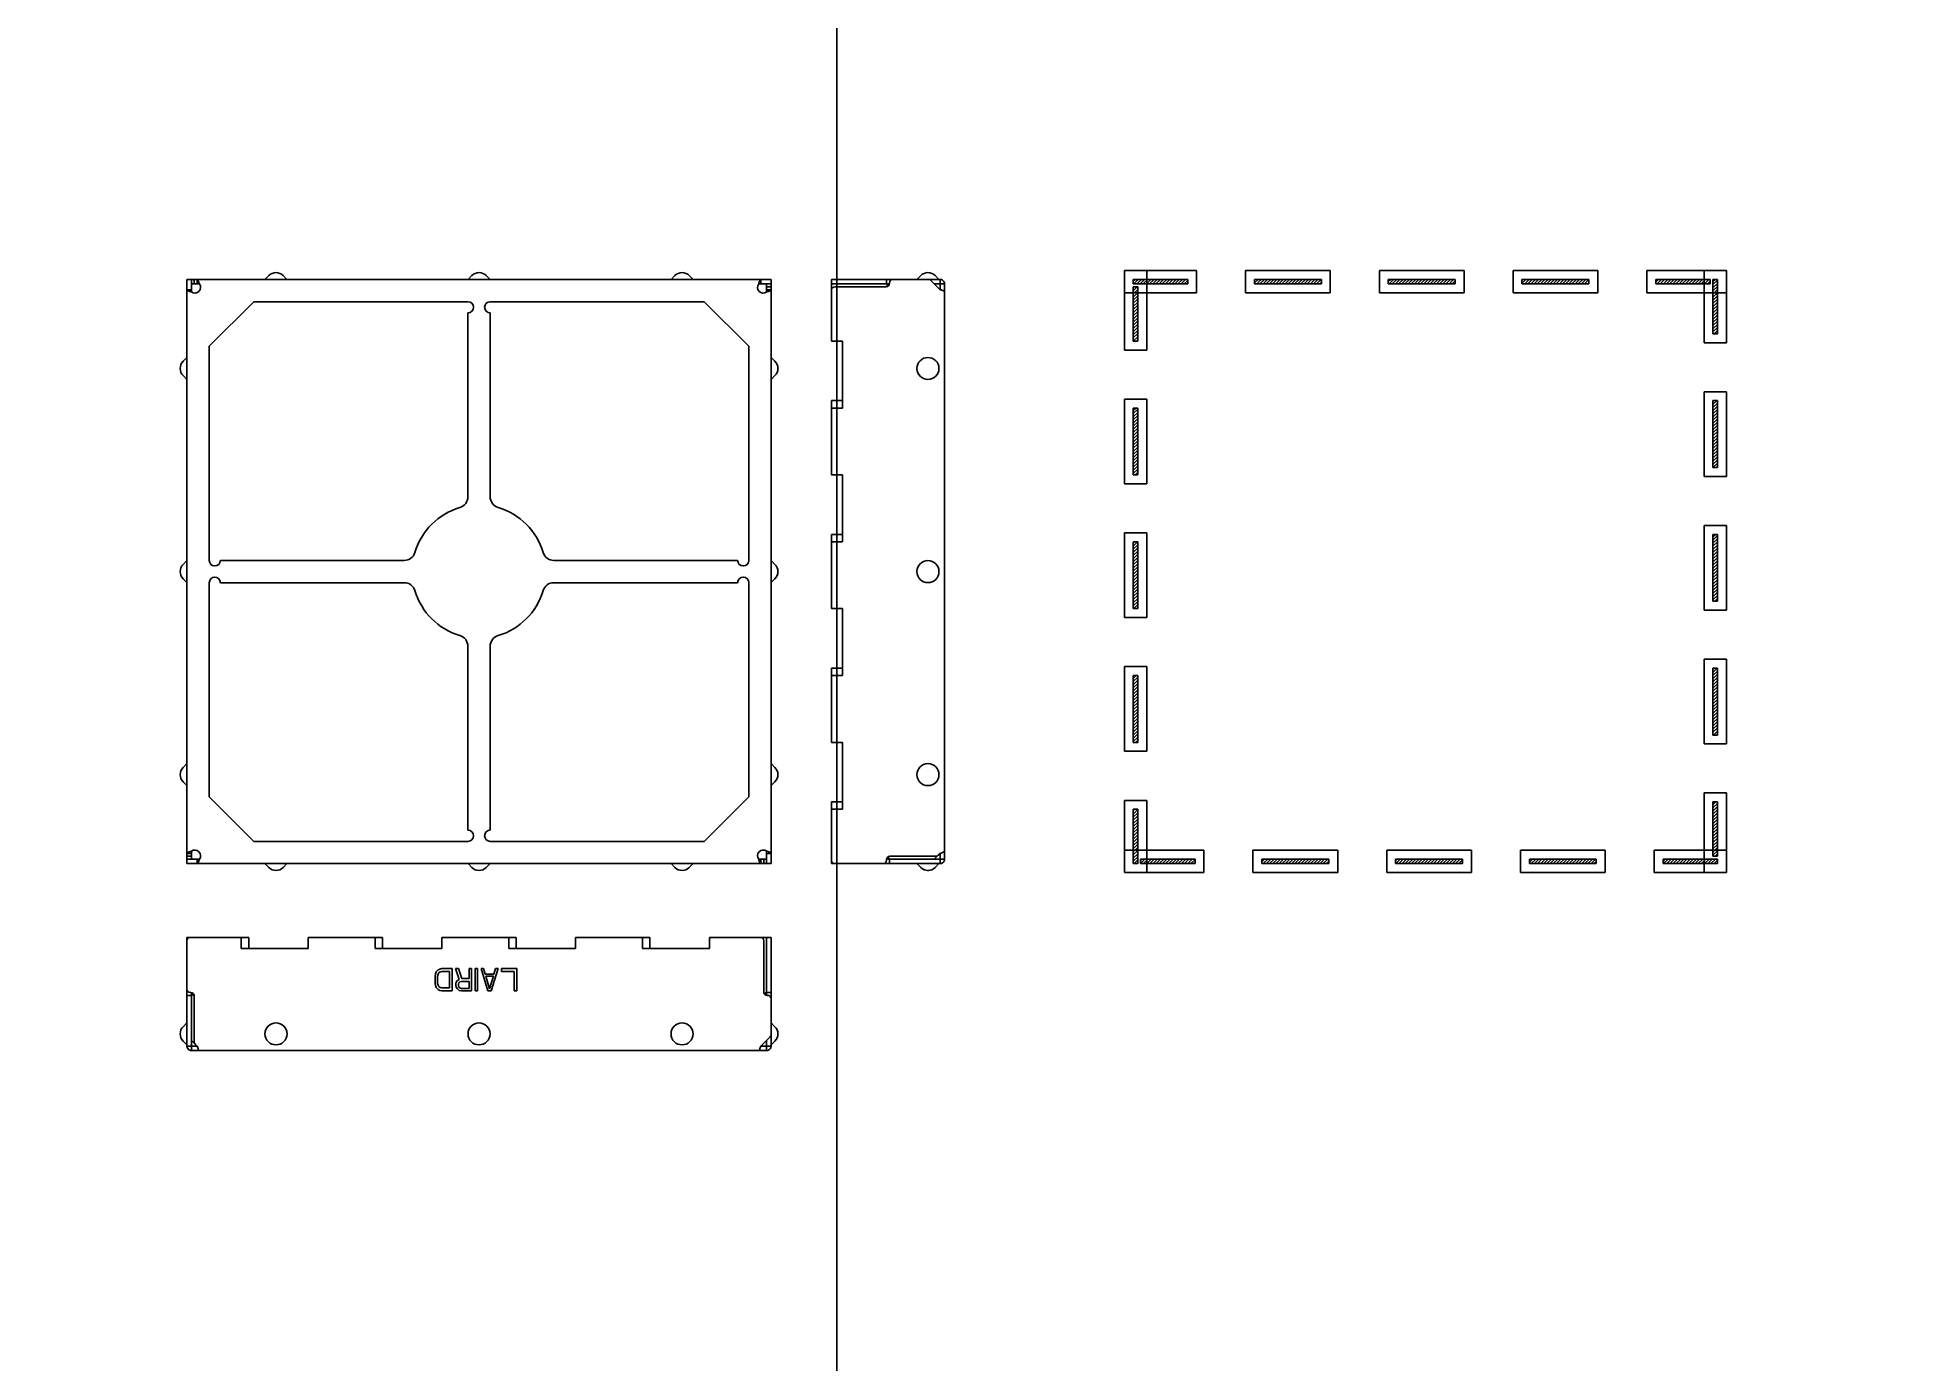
# Model space of a CAD drawing. Header units: millimetres. Extents: x 0 to 420, y 0 to 297.
import ezdxf

# ---------------------------------------------------------------- set-up
doc = ezdxf.new("R2010")
doc.units = ezdxf.units.MM
doc.linetypes.add('K5LT_BASIC', pattern=[0])
doc.layers.add('Pads', color=7, linetype='Continuous')
doc.layers.add('Системный слой (1)', color=7, linetype='Continuous', true_color=0x909090)

# ---------------------------------------------------------------- blocks, each defined once
blk = doc.blocks.new('U0')
at = {"layer": 'Системный слой (1)', "color": 5, "linetype": 'K5LT_BASIC', "true_color": 0x0000ff}
for p, q in [((164.59, 82.03), (164.59, 81.38)), ((164.59, 73.36), (164.59, 71.71))]:
    blk.add_line(p, q, dxfattribs=at)
blk = doc.blocks.new('U1')
at = {"layer": 'Системный слой (1)', "color": 5, "linetype": 'K5LT_BASIC', "true_color": 0x0000ff}
for p, q in [((191.24, 242.73), (191.89, 242.73)), ((199.9, 242.73), (201.55, 242.73))]:
    blk.add_line(p, q, dxfattribs=at)

msp = doc.modelspace()

# ---------------------------------------------------------------- hatches: boundary and pattern name
at = {"layer": 'Системный слой (1)'}
h = msp.add_hatch(dxfattribs=at)
h.set_pattern_fill('', angle=45, style=0, pattern_type=0)
h.set_pattern_definition([(45, (0, 0), (-0.3535534, 0.3535534), [])])
h.paths.add_polyline_path([(245.85, 241.08), (245.85, 228.88), (246.85, 228.88), (246.85, 241.08)])
h.paths.add_polyline_path([(245.85, 213.88), (245.85, 198.88), (246.85, 198.88), (246.85, 213.88)])
h.paths.add_polyline_path([(245.85, 183.88), (245.85, 168.88), (246.85, 168.88), (246.85, 183.88)])
h.paths.add_polyline_path([(245.85, 153.88), (245.85, 138.88), (246.85, 138.88), (246.85, 153.88)])
h.paths.add_polyline_path([(245.85, 123.88), (245.85, 111.68), (246.85, 111.68), (246.85, 123.88)])
h.paths.add_polyline_path([(247.5, 111.68), (259.7, 111.68), (259.7, 112.68), (247.5, 112.68)])
h.paths.add_polyline_path([(274.7, 111.68), (289.7, 111.68), (289.7, 112.68), (274.7, 112.68)])
h.paths.add_polyline_path([(304.7, 111.68), (319.7, 111.68), (319.7, 112.68), (304.7, 112.68)])
h.paths.add_polyline_path([(334.7, 111.68), (349.7, 111.68), (349.7, 112.68), (334.7, 112.68)])
h.paths.add_polyline_path([(364.7, 111.68), (376.9, 111.68), (376.9, 112.68), (364.7, 112.68)])
h.paths.add_polyline_path([(376.9, 113.33), (376.9, 125.53), (375.9, 125.53), (375.9, 113.33)])
h.paths.add_polyline_path([(376.9, 140.53), (376.9, 155.53), (375.9, 155.53), (375.9, 140.53)])
h.paths.add_polyline_path([(376.9, 170.53), (376.9, 185.53), (375.9, 185.53), (375.9, 170.53)])
h.paths.add_polyline_path([(376.9, 200.53), (376.9, 215.53), (375.9, 215.53), (375.9, 200.53)])
h.paths.add_polyline_path([(376.9, 230.53), (376.9, 242.73), (375.9, 242.73), (375.9, 230.53)])
h.paths.add_polyline_path([(375.25, 242.73), (363.05, 242.73), (363.05, 241.73), (375.25, 241.73)])
h.paths.add_polyline_path([(348.05, 242.73), (333.05, 242.73), (333.05, 241.73), (348.05, 241.73)])
h.paths.add_polyline_path([(318.05, 242.73), (303.05, 242.73), (303.05, 241.73), (318.05, 241.73)])
h.paths.add_polyline_path([(288.05, 242.73), (273.05, 242.73), (273.05, 241.73), (288.05, 241.73)])
h.paths.add_polyline_path([(258.05, 242.73), (245.85, 242.73), (245.85, 241.73), (258.05, 241.73)])

# ---------------------------------------------------------------- linework, layer by layer
at = {"layer": 'Pads', "color": 5, "linetype": 'K5LT_BASIC', "true_color": 0x0000ff}
for p, q in [((248.85, 244.73), (243.85, 244.73)), ((243.85, 244.73), (243.85, 226.88)), ((243.85, 239.73), (243.85, 244.73)), ((243.85, 244.73), (260.05, 244.73)), ((248.85, 226.88), (248.85, 244.73)), ((260.05, 244.73), (260.05, 239.73)), ((290.05, 244.73), (271.05, 244.73)), ((271.05, 244.73), (271.05, 239.73)), ((290.05, 239.73), (290.05, 244.73)), ((320.05, 244.73), (301.05, 244.73)), ((301.05, 244.73), (301.05, 239.73)), ((320.05, 239.73), (320.05, 244.73)), ((350.05, 244.73), (331.05, 244.73)), ((331.05, 244.73), (331.05, 239.73)), ((350.05, 239.73), (350.05, 244.73)), ((378.9, 244.73), (361.05, 244.73)), ((361.05, 244.73), (361.05, 239.73)), ((378.9, 244.73), (373.9, 244.73)), ((373.9, 244.73), (373.9, 228.53)), ((378.9, 228.53), (378.9, 244.73)), ((378.9, 239.73), (378.9, 244.73)), ((260.05, 239.73), (243.85, 239.73)), ((271.05, 239.73), (290.05, 239.73)), ((301.05, 239.73), (320.05, 239.73)), ((331.05, 239.73), (350.05, 239.73)), ((361.05, 239.73), (378.9, 239.73)), ((243.85, 226.88), (248.85, 226.88)), ((373.9, 228.53), (378.9, 228.53)), ((248.85, 215.88), (243.85, 215.88)), ((243.85, 215.88), (243.85, 196.88)), ((248.85, 196.88), (248.85, 215.88)), ((378.9, 217.53), (373.9, 217.53)), ((373.9, 217.53), (373.9, 198.53)), ((378.9, 198.53), (378.9, 217.53)), ((373.9, 198.53), (378.9, 198.53)), ((243.85, 196.88), (248.85, 196.88)), ((248.85, 185.88), (243.85, 185.88)), ((243.85, 185.88), (243.85, 166.88)), ((248.85, 166.88), (248.85, 185.88)), ((378.9, 187.53), (373.9, 187.53)), ((373.9, 187.53), (373.9, 168.53)), ((378.9, 168.53), (378.9, 187.53)), ((373.9, 168.53), (378.9, 168.53)), ((243.85, 166.88), (248.85, 166.88)), ((248.85, 155.88), (243.85, 155.88)), ((243.85, 155.88), (243.85, 136.88)), ((248.85, 136.88), (248.85, 155.88)), ((378.9, 157.53), (373.9, 157.53)), ((373.9, 157.53), (373.9, 138.53)), ((378.9, 138.53), (378.9, 157.53)), ((243.85, 136.88), (248.85, 136.88)), ((373.9, 138.53), (378.9, 138.53)), ((373.9, 127.53), (373.9, 109.68)), ((378.9, 127.53), (373.9, 127.53)), ((378.9, 109.68), (378.9, 127.53)), ((248.85, 125.88), (243.85, 125.88)), ((243.85, 125.88), (243.85, 109.68)), ((248.85, 109.68), (248.85, 125.88)), ((261.7, 114.68), (243.85, 114.68)), ((243.85, 114.68), (243.85, 109.68)), ((261.7, 109.68), (261.7, 114.68)), ((291.7, 114.68), (272.7, 114.68)), ((272.7, 114.68), (272.7, 109.68)), ((291.7, 109.68), (291.7, 114.68)), ((321.7, 114.68), (302.7, 114.68)), ((302.7, 114.68), (302.7, 109.68)), ((321.7, 109.68), (321.7, 114.68)), ((351.7, 114.68), (332.7, 114.68)), ((332.7, 114.68), (332.7, 109.68)), ((351.7, 109.68), (351.7, 114.68)), ((378.9, 114.68), (362.7, 114.68)), ((362.7, 114.68), (362.7, 109.68)), ((378.9, 109.68), (378.9, 114.68)), ((243.85, 109.68), (248.85, 109.68)), ((243.85, 109.68), (261.7, 109.68)), ((272.7, 109.68), (291.7, 109.68)), ((302.7, 109.68), (321.7, 109.68)), ((332.7, 109.68), (351.7, 109.68)), ((362.7, 109.68), (378.9, 109.68)), ((373.9, 109.68), (378.9, 109.68))]:
    msp.add_line(p, q, dxfattribs=at)
at = {"layer": 'Системный слой (1)', "color": 5, "linetype": 'K5LT_BASIC', "true_color": 0x0000ff}
for p, q in [((33.54, 242.73), (33.54, 242.51)), ((33.54, 242.73), (34.54, 242.73)), ((33.54, 242.51), (33.54, 240.42)), ((33.54, 240.42), (34.54, 240.42)), ((33.54, 240.42), (33.54, 113.98)), ((34.54, 242.73), (35.19, 242.73)), ((34.54, 242.51), (34.54, 242.73)), ((34.54, 240.42), (34.54, 242.51)), ((34.54, 241.73), (35.19, 241.73)), ((34.54, 240.05), (34.54, 240.42)), ((34.54, 239.94), (34.54, 240.05)), ((35.41, 242.73), (35.19, 242.73)), ((35.19, 242.73), (35.19, 241.73)), ((35.19, 241.73), (35.41, 241.73)), ((35.84, 242.73), (35.41, 242.73)), ((35.41, 241.73), (35.84, 241.73)), ((35.84, 242.73), (35.84, 241.73)), ((162.29, 242.73), (35.84, 242.73)), ((35.84, 241.73), (36.22, 241.73)), ((36.22, 241.73), (36.33, 241.73)), ((51.91, 243.59), (51.05, 242.73)), ((55.12, 243.59), (55.98, 242.73)), ((97.46, 243.59), (96.6, 242.73)), ((100.67, 243.59), (101.53, 242.73)), ((143.01, 243.59), (142.15, 242.73)), ((146.22, 243.59), (147.08, 242.73)), ((161.8, 241.73), (161.91, 241.73)), ((161.91, 241.73), (162.29, 241.73)), ((162.29, 242.73), (162.29, 241.73)), ((164.37, 242.73), (162.29, 242.73)), ((162.29, 241.73), (164.37, 241.73)), ((163.59, 241.73), (163.59, 241.08)), ((164.59, 241.08), (163.59, 241.08)), ((163.59, 241.08), (163.59, 240.86)), ((163.59, 240.86), (163.59, 240.42)), ((164.59, 240.42), (163.59, 240.42)), ((163.59, 240.42), (163.59, 240.05)), ((163.59, 240.05), (163.59, 239.94)), ((164.59, 242.73), (164.37, 242.73)), ((164.37, 241.73), (164.59, 241.73)), ((164.59, 242.73), (164.59, 241.73)), ((164.59, 241.73), (164.59, 241.08)), ((164.59, 240.86), (164.59, 241.08)), ((164.59, 240.42), (164.59, 240.86)), ((164.59, 113.98), (164.59, 240.42)), ((178.87, 242.73), (178.12, 242.73)), ((178.12, 242.73), (178.12, 241.73)), ((178.12, 241.73), (178.87, 241.73)), ((178.12, 240.33), (178.12, 241.73)), ((178.12, 240.33), (178.12, 228.88)), ((189.74, 242.73), (178.87, 242.73)), ((178.87, 241.73), (189.74, 241.73)), ((190.39, 241.08), (178.87, 241.08)), ((190.49, 242.73), (189.74, 242.73)), ((189.74, 241.73), (190.49, 241.73)), ((190.49, 242.73), (190.49, 241.73)), ((190.49, 242.73), (191.24, 242.73)), ((190.49, 241.73), (191.13, 241.73)), ((191.14, 241.83), (191.14, 241.98)), ((191.89, 242.73), (199.9, 242.73)), ((198.16, 243.59), (197.3, 242.73)), ((200.43, 242.51), (202.52, 240.42)), ((201.21, 241.73), (201.55, 241.73)), ((201.37, 243.59), (202.23, 242.73)), ((202.08, 242.73), (201.55, 242.73)), ((201.55, 241.73), (202.08, 241.73)), ((202.52, 242.73), (202.08, 242.73)), ((202.08, 241.73), (202.52, 241.73)), ((202.52, 242.73), (202.52, 241.73)), ((202.52, 241.73), (203.52, 241.73)), ((202.52, 241.73), (202.52, 240.42)), ((203.52, 241.73), (203.52, 239.68)), ((203.52, 239.94), (203.52, 114.46)), ((245.85, 242.73), (245.85, 241.73)), ((258.05, 242.73), (245.85, 242.73)), ((258.05, 241.73), (245.85, 241.73)), ((245.85, 241.08), (246.85, 241.08)), ((245.85, 241.08), (245.85, 228.88)), ((246.85, 241.08), (246.85, 228.88)), ((258.05, 242.73), (258.05, 241.73)), ((288.05, 242.73), (273.05, 242.73)), ((273.05, 242.73), (273.05, 241.73)), ((288.05, 241.73), (273.05, 241.73)), ((288.05, 242.73), (288.05, 241.73)), ((303.05, 242.73), (303.05, 241.73)), ((318.05, 242.73), (303.05, 242.73)), ((318.05, 241.73), (303.05, 241.73)), ((318.05, 242.73), (318.05, 241.73)), ((348.05, 242.73), (333.05, 242.73)), ((333.05, 242.73), (333.05, 241.73)), ((348.05, 241.73), (333.05, 241.73)), ((348.05, 242.73), (348.05, 241.73)), ((375.25, 242.73), (363.05, 242.73)), ((363.05, 242.73), (363.05, 241.73)), ((375.25, 241.73), (363.05, 241.73)), ((375.25, 242.73), (375.25, 241.73)), ((375.9, 230.53), (375.9, 242.73)), ((376.9, 242.73), (375.9, 242.73)), ((376.9, 230.53), (376.9, 242.73)), ((38.54, 227.73), (48.54, 237.73)), ((48.54, 237.73), (96.57, 237.73)), ((96.57, 235.23), (96.57, 193.97)), ((149.59, 237.73), (101.57, 237.73)), ((101.57, 235.23), (101.57, 193.97)), ((159.59, 227.73), (149.59, 237.73)), ((38.54, 179.7), (38.54, 227.73)), ((159.59, 179.7), (159.59, 227.73)), ((180.62, 228.88), (178.12, 228.88)), ((180.62, 213.88), (180.62, 228.88)), ((245.85, 228.88), (246.85, 228.88)), ((376.9, 230.53), (375.9, 230.53)), ((32.68, 224.36), (33.54, 225.22)), ((165.45, 224.36), (164.59, 225.22)), ((32.68, 221.15), (33.54, 220.29)), ((165.45, 221.15), (164.59, 220.29)), ((178.12, 215.53), (180.62, 215.53)), ((178.12, 213.88), (178.12, 215.53)), ((375.9, 200.53), (375.9, 215.53)), ((376.9, 215.53), (375.9, 215.53)), ((376.9, 200.53), (376.9, 215.53)), ((178.12, 213.88), (178.12, 198.88)), ((180.62, 213.88), (178.12, 213.88)), ((245.85, 213.88), (245.85, 198.88)), ((245.85, 213.88), (246.85, 213.88)), ((246.85, 213.88), (246.85, 198.88)), ((180.62, 198.88), (178.12, 198.88)), ((180.62, 183.88), (180.62, 198.88)), ((245.85, 198.88), (246.85, 198.88)), ((376.9, 200.53), (375.9, 200.53)), ((178.12, 185.53), (180.62, 185.53)), ((178.12, 183.88), (178.12, 185.53)), ((375.9, 170.53), (375.9, 185.53)), ((376.9, 185.53), (375.9, 185.53)), ((376.9, 170.53), (376.9, 185.53)), ((178.12, 183.88), (178.12, 168.88)), ((180.62, 183.88), (178.12, 183.88)), ((245.85, 183.88), (246.85, 183.88)), ((245.85, 183.88), (245.85, 168.88)), ((246.85, 183.88), (246.85, 168.88)), ((32.68, 178.81), (33.54, 179.67)), ((82.3, 179.7), (41.04, 179.7)), ((115.84, 179.7), (157.09, 179.7)), ((165.45, 178.81), (164.59, 179.67)), ((32.68, 175.6), (33.54, 174.74)), ((38.54, 174.7), (38.54, 126.68)), ((82.3, 174.7), (41.04, 174.7)), ((115.84, 174.7), (157.09, 174.7)), ((159.59, 174.7), (159.59, 126.68)), ((165.45, 175.6), (164.59, 174.74)), ((180.62, 168.88), (178.12, 168.88)), ((180.62, 153.88), (180.62, 168.88)), ((245.85, 168.88), (246.85, 168.88)), ((376.9, 170.53), (375.9, 170.53)), ((96.57, 119.18), (96.57, 160.43)), ((101.57, 119.18), (101.57, 160.43)), ((178.12, 153.88), (178.12, 155.53)), ((178.12, 155.53), (180.62, 155.53)), ((375.9, 140.53), (375.9, 155.53)), ((376.9, 155.53), (375.9, 155.53)), ((376.9, 140.53), (376.9, 155.53)), ((178.12, 153.88), (178.12, 138.88)), ((180.62, 153.88), (178.12, 153.88)), ((245.85, 153.88), (246.85, 153.88)), ((245.85, 153.88), (245.85, 138.88)), ((246.85, 153.88), (246.85, 138.88)), ((180.62, 138.88), (178.12, 138.88)), ((180.62, 123.88), (180.62, 138.88)), ((245.85, 138.88), (246.85, 138.88)), ((376.9, 140.53), (375.9, 140.53)), ((32.68, 133.26), (33.54, 134.12)), ((165.45, 133.26), (164.59, 134.12)), ((32.68, 130.05), (33.54, 129.19)), ((38.54, 126.68), (48.54, 116.68)), ((159.59, 126.68), (149.59, 116.68)), ((165.45, 130.05), (164.59, 129.19)), ((178.12, 123.88), (178.12, 125.53)), ((178.12, 125.53), (180.62, 125.53)), ((180.62, 123.88), (178.12, 123.88)), ((178.12, 123.88), (178.12, 112.43)), ((245.85, 123.88), (245.85, 111.68)), ((245.85, 123.88), (246.85, 123.88)), ((246.85, 123.88), (246.85, 111.68)), ((375.9, 113.33), (375.9, 125.53)), ((376.9, 125.53), (375.9, 125.53)), ((376.9, 113.33), (376.9, 125.53)), ((33.54, 113.98), (33.54, 113.55)), ((33.54, 113.98), (34.54, 113.98)), ((33.54, 113.55), (33.54, 113.33)), ((34.54, 114.35), (34.54, 114.46)), ((34.54, 113.98), (34.54, 114.35)), ((34.54, 113.55), (34.54, 113.98)), ((34.54, 113.33), (34.54, 113.55)), ((48.54, 116.68), (96.57, 116.68)), ((149.59, 116.68), (101.57, 116.68)), ((163.59, 114.46), (163.59, 114.35)), ((163.59, 114.35), (163.59, 113.98)), ((164.59, 113.98), (163.59, 113.98)), ((163.59, 113.98), (163.59, 111.9)), ((164.59, 111.9), (164.59, 113.98)), ((202.08, 113.55), (201.21, 112.68)), ((202.52, 113.98), (202.08, 113.55)), ((202.52, 113.98), (202.52, 112.68)), ((203.52, 114.73), (203.52, 112.68)), ((33.54, 112.68), (33.54, 113.33)), ((33.54, 113.33), (34.54, 113.33)), ((33.54, 111.68), (33.54, 112.68)), ((33.76, 112.68), (33.54, 112.68)), ((33.54, 111.68), (33.76, 111.68)), ((35.84, 112.68), (33.76, 112.68)), ((33.76, 111.68), (35.84, 111.68)), ((34.54, 112.68), (34.54, 113.33)), ((36.22, 112.68), (35.84, 112.68)), ((35.84, 111.68), (35.84, 112.68)), ((35.84, 111.68), (162.29, 111.68)), ((36.33, 112.68), (36.22, 112.68)), ((51.91, 110.82), (51.05, 111.68)), ((55.12, 110.82), (55.98, 111.68)), ((97.46, 110.82), (96.6, 111.68)), ((100.67, 110.82), (101.53, 111.68)), ((143.01, 110.82), (142.15, 111.68)), ((146.22, 110.82), (147.08, 111.68)), ((161.91, 112.68), (161.8, 112.68)), ((162.29, 112.68), (161.91, 112.68)), ((162.72, 112.68), (162.29, 112.68)), ((162.29, 111.68), (162.29, 112.68)), ((162.29, 111.68), (162.72, 111.68)), ((162.94, 112.68), (162.72, 112.68)), ((162.72, 111.68), (162.94, 111.68)), ((163.59, 112.68), (162.94, 112.68)), ((162.94, 111.68), (162.94, 112.68)), ((163.59, 111.68), (162.94, 111.68)), ((163.59, 111.9), (163.59, 111.68)), ((164.59, 111.68), (163.59, 111.68)), ((164.59, 111.68), (164.59, 111.9)), ((178.12, 112.43), (178.12, 111.68)), ((178.12, 111.68), (178.87, 111.68)), ((189.74, 111.68), (178.87, 111.68)), ((190.39, 111.68), (189.74, 111.68)), ((191.14, 111.68), (190.39, 111.68)), ((190.49, 112.58), (190.49, 112.43)), ((191.14, 112.68), (190.5, 112.68)), ((191.89, 112.68), (191.14, 112.68)), ((191.14, 111.68), (191.14, 112.68)), ((191.14, 111.68), (191.89, 111.68)), ((191.24, 113.33), (201.55, 113.33)), ((199.9, 112.68), (191.89, 112.68)), ((191.89, 111.68), (199.9, 111.68)), ((198.16, 110.82), (197.3, 111.68)), ((200.43, 112.68), (199.9, 112.68)), ((199.9, 111.68), (200.43, 111.68)), ((202.52, 112.68), (200.43, 112.68)), ((200.43, 111.68), (202.52, 111.68)), ((201.37, 110.82), (202.23, 111.68)), ((203.52, 112.68), (202.52, 112.68)), ((202.52, 111.68), (202.52, 112.68)), ((245.85, 111.68), (246.85, 111.68)), ((247.5, 112.68), (259.7, 112.68)), ((247.5, 111.68), (247.5, 112.68)), ((247.5, 111.68), (259.7, 111.68)), ((259.7, 111.68), (259.7, 112.68)), ((274.7, 111.68), (274.7, 112.68)), ((274.7, 112.68), (289.7, 112.68)), ((274.7, 111.68), (289.7, 111.68)), ((289.7, 111.68), (289.7, 112.68)), ((304.7, 111.68), (304.7, 112.68)), ((304.7, 112.68), (319.7, 112.68)), ((304.7, 111.68), (319.7, 111.68)), ((319.7, 111.68), (319.7, 112.68)), ((334.7, 112.68), (349.7, 112.68)), ((334.7, 111.68), (334.7, 112.68)), ((334.7, 111.68), (349.7, 111.68)), ((349.7, 111.68), (349.7, 112.68)), ((364.7, 111.68), (364.7, 112.68)), ((364.7, 112.68), (376.9, 112.68)), ((364.7, 111.68), (376.9, 111.68)), ((376.9, 113.33), (375.9, 113.33)), ((376.9, 111.68), (376.9, 112.68)), ((34.29, 95.15), (33.54, 95.15)), ((33.54, 95.15), (33.54, 94.4)), ((33.54, 83.53), (33.54, 94.4)), ((34.29, 95.15), (45.74, 95.15)), ((45.74, 92.65), (45.74, 95.15)), ((45.74, 95.15), (47.39, 95.15)), ((45.74, 92.65), (60.74, 92.65)), ((47.39, 95.15), (47.39, 92.65)), ((60.74, 92.65), (60.74, 95.15)), ((60.74, 95.15), (75.74, 95.15)), ((75.74, 95.15), (77.39, 95.15)), ((75.74, 92.65), (75.74, 95.15)), ((75.74, 92.65), (90.74, 92.65)), ((77.39, 95.15), (77.39, 92.65)), ((90.74, 95.15), (105.74, 95.15)), ((90.74, 92.65), (90.74, 95.15)), ((105.74, 92.65), (105.74, 95.15)), ((105.74, 95.15), (107.39, 95.15)), ((105.74, 92.65), (120.74, 92.65)), ((107.39, 95.15), (107.39, 92.65)), ((120.74, 92.65), (120.74, 95.15)), ((120.74, 95.15), (135.74, 95.15)), ((135.74, 92.65), (135.74, 95.15)), ((135.74, 95.15), (137.39, 95.15)), ((135.74, 92.65), (150.74, 92.65)), ((137.39, 95.15), (137.39, 92.65)), ((150.74, 92.65), (150.74, 95.15)), ((150.74, 95.15), (162.19, 95.15)), ((162.19, 95.15), (163.59, 95.15)), ((162.94, 82.88), (162.94, 94.4)), ((164.59, 95.15), (163.59, 95.15)), ((163.59, 95.15), (163.59, 94.4)), ((163.59, 94.4), (163.59, 83.53)), ((164.59, 94.4), (164.59, 95.15)), ((164.59, 83.53), (164.59, 94.4)), ((89.2, 86.45), (89.29, 86.98)), ((89.2, 84.85), (89.2, 86.45)), ((89.29, 84.32), (89.2, 84.85)), ((89.29, 86.98), (89.48, 87.41)), ((89.48, 83.9), (89.29, 84.32)), ((89.48, 87.41), (89.87, 87.83)), ((89.87, 86.87), (89.77, 86.45)), ((89.77, 86.45), (89.77, 84.85)), ((89.77, 84.85), (89.87, 84.43)), ((89.87, 87.83), (90.25, 88.04)), ((90.06, 87.19), (89.87, 86.87)), ((89.87, 84.43), (90.06, 84.11)), ((90.34, 87.41), (90.06, 87.19)), ((90.06, 84.11), (90.34, 83.9)), ((90.25, 88.04), (90.73, 88.15)), ((90.73, 87.51), (90.34, 87.41)), ((90.73, 88.15), (93.02, 88.15)), ((92.45, 87.51), (90.73, 87.51)), ((92.45, 83.79), (92.45, 87.51)), ((93.02, 88.15), (93.02, 83.15)), ((93.78, 88.15), (94.45, 88.15)), ((94.64, 85.7), (93.78, 88.15)), ((93.88, 84.75), (93.97, 85.07)), ((93.88, 84.32), (93.88, 84.75)), ((93.97, 84), (93.88, 84.32)), ((93.97, 85.07), (94.26, 85.49)), ((94.26, 83.58), (93.97, 84)), ((94.26, 85.49), (94.64, 85.7)), ((94.45, 88.15), (95.22, 85.92)), ((94.55, 84.96), (94.45, 84.64)), ((94.45, 84.64), (94.45, 84.32)), ((94.45, 84.32), (94.55, 84)), ((94.74, 85.17), (94.55, 84.96)), ((94.55, 84), (94.74, 83.79)), ((95.03, 85.28), (94.74, 85.17)), ((96.84, 85.28), (95.03, 85.28)), ((95.22, 85.92), (96.84, 85.92)), ((96.84, 85.92), (96.84, 88.15)), ((96.84, 88.15), (97.41, 88.15)), ((96.84, 83.68), (96.84, 85.28)), ((97.41, 88.15), (97.41, 83.15)), ((98.18, 83.15), (98.18, 88.15)), ((98.18, 88.15), (98.75, 88.15)), ((98.75, 88.15), (98.75, 83.15)), ((101.04, 83.15), (99.52, 88.15)), ((99.52, 88.15), (100.09, 88.15)), ((100.09, 88.15), (100.47, 86.87)), ((100.47, 86.87), (102.38, 86.87)), ((100.57, 86.45), (101.43, 83.58)), ((102.29, 86.45), (100.57, 86.45)), ((101.43, 83.58), (102.29, 86.45)), ((103.34, 88.15), (101.81, 83.15)), ((102.38, 86.87), (102.76, 88.15)), ((102.76, 88.15), (103.34, 88.15)), ((104.1, 88.15), (107.54, 88.15)), ((104.1, 87.51), (104.1, 88.15)), ((106.97, 87.51), (104.1, 87.51)), ((106.97, 83.15), (106.97, 87.51)), ((107.54, 88.15), (107.54, 83.15)), ((33.54, 82.88), (33.54, 83.53)), ((33.54, 82.13), (33.54, 82.88)), ((33.54, 82.13), (34.54, 82.13)), ((33.54, 82.13), (33.54, 81.38)), ((33.54, 81.38), (33.54, 73.36)), ((34.44, 82.78), (34.29, 82.78)), ((34.54, 82.13), (34.54, 82.77)), ((34.54, 81.38), (34.54, 82.13)), ((34.54, 73.36), (34.54, 81.38)), ((35.19, 82.03), (35.19, 71.71)), ((89.87, 83.47), (89.48, 83.9)), ((90.25, 83.26), (89.87, 83.47)), ((90.73, 83.15), (90.25, 83.26)), ((90.34, 83.9), (90.73, 83.79)), ((90.73, 83.79), (92.45, 83.79)), ((93.02, 83.15), (90.73, 83.15)), ((94.64, 83.26), (94.26, 83.58)), ((95.12, 83.15), (94.64, 83.26)), ((94.74, 83.79), (95.03, 83.68)), ((95.03, 83.68), (96.84, 83.68)), ((97.41, 83.15), (95.12, 83.15)), ((98.75, 83.15), (98.18, 83.15)), ((101.81, 83.15), (101.04, 83.15)), ((107.54, 83.15), (106.97, 83.15)), ((163.59, 83.53), (163.59, 82.78)), ((163.59, 82.78), (163.59, 82.13)), ((164.59, 82.78), (163.59, 82.78)), ((163.69, 82.13), (163.84, 82.13)), ((164.59, 82.78), (164.59, 83.53)), ((164.59, 82.78), (164.59, 82.03)), ((164.59, 81.38), (164.59, 73.36)), ((32.68, 75.11), (33.54, 75.97)), ((165.45, 75.11), (164.59, 75.97)), ((32.68, 71.9), (33.54, 71.04)), ((33.54, 73.36), (33.54, 72.83)), ((33.54, 72.83), (33.54, 70.75)), ((34.54, 72.83), (34.54, 73.36)), ((34.54, 70.75), (34.54, 72.83)), ((35.41, 71.18), (34.54, 72.05)), ((164.37, 72.83), (162.29, 70.75)), ((163.59, 72.05), (163.59, 71.71)), ((163.59, 71.71), (163.59, 71.18)), ((165.45, 71.9), (164.59, 71.04)), ((164.59, 71.18), (164.59, 71.71)), ((33.54, 70.75), (34.54, 70.75)), ((35.84, 70.75), (34.54, 70.75)), ((34.54, 69.75), (34.54, 70.75)), ((36.59, 69.75), (34.54, 69.75)), ((35.84, 70.75), (35.41, 71.18)), ((161.8, 69.75), (36.33, 69.75)), ((163.59, 69.75), (161.54, 69.75)), ((163.59, 70.75), (162.29, 70.75)), ((163.59, 71.18), (163.59, 70.75)), ((163.59, 70.75), (163.59, 69.75)), ((164.59, 70.75), (163.59, 70.75)), ((164.59, 70.75), (164.59, 71.18))]:
    msp.add_line(p, q, dxfattribs=at)
at = {"layer": 'Системный слой (1)', "color": 9, "true_color": 0xdca5c1}
msp.add_xline((179.37, 127.73), (0, 1), dxfattribs=at)
at = {"layer": 'Системный слой (1)', "color": 5, "linetype": 'K5LT_BASIC', "true_color": 0x0000ff}
for centre in [(199.77, 222.75), (199.77, 177.2), (199.77, 131.65), (53.52, 73.5), (99.07, 73.5), (144.62, 73.5)]:
    msp.add_circle(centre, 2.47, dxfattribs=at)
for centre, radius, start, end in [((53.52, 241.98), 2.27, 90, 135), ((53.52, 241.98), 2.27, 45, 90), ((99.07, 241.98), 2.27, 90, 135), ((99.07, 241.98), 2.27, 45, 90), ((144.62, 241.98), 2.27, 90, 135), ((144.62, 241.98), 2.27, 45, 90), ((199.77, 241.98), 2.27, 90, 135), ((199.77, 241.98), 2.27, 45, 90), ((35.32, 240.95), 1.28, 232.5663, 37.4337), ((162.82, 240.95), 1.28, 142.5663, 307.4337), ((178.87, 240.33), 0.75, 90, 180), ((190.39, 241.83), 0.75, 270, 0), ((191.24, 241.83), 0.75, 187.6623, 235.4819), ((191.89, 241.98), 0.75, 90, 180), ((199.9, 241.98), 0.75, 45, 90), ((202.52, 241.73), 1, 22.781, 90), ((202.52, 241.73), 1, 0, 22.781), ((96.57, 236.48), 1.25, 270, 90), ((101.57, 236.48), 1.25, 90, 270), ((34.29, 222.75), 2.27, 135, 180), ((34.29, 222.75), 2.27, 180, 225), ((163.85, 222.75), 2.27, 0, 45), ((163.85, 222.75), 2.27, 315, 0), ((94.07, 193.97), 2.5, 286.6015, 0), ((104.07, 193.97), 2.5, 180, 253.372), ((99.07, 177.2), 15, 106.6015, 163.4029), ((99.07, 177.2), 15, 16.5971, 73.4029), ((82.3, 182.2), 2.5, 270, 343.372), ((115.84, 182.2), 2.5, 196.628, 270), ((34.29, 177.2), 2.27, 135, 180), ((34.29, 177.2), 2.27, 180, 225), ((39.79, 179.7), 1.25, 180, 0), ((158.34, 179.7), 1.25, 180, 0), ((163.85, 177.2), 2.27, 0, 45), ((163.85, 177.2), 2.27, 315, 0), ((39.79, 174.7), 1.25, 0, 180), ((82.3, 172.2), 2.5, 16.628, 90), ((99.07, 177.2), 15, 196.5971, 253.4029), ((99.07, 177.2), 15, 286.6015, 343.4029), ((115.84, 172.2), 2.5, 90, 163.372), ((158.34, 174.7), 1.25, 0, 180), ((94.07, 160.43), 2.5, 0, 73.372), ((104.07, 160.43), 2.5, 106.6015, 180), ((34.29, 131.65), 2.27, 135, 180), ((34.29, 131.65), 2.27, 180, 225), ((163.85, 131.65), 2.27, 0, 45), ((163.85, 131.65), 2.27, 315, 0), ((96.57, 117.93), 1.25, 270, 90), ((101.57, 117.93), 1.25, 90, 270), ((35.32, 113.45), 1.28, 322.5663, 127.4337), ((162.82, 113.45), 1.28, 52.5663, 217.4337), ((201.55, 114.08), 0.75, 270, 315), ((53.52, 112.42), 2.27, 225, 315), ((99.07, 112.42), 2.27, 225, 315), ((144.62, 112.42), 2.27, 225, 315), ((178.87, 112.43), 0.75, 180, 270), ((189.74, 112.43), 0.75, 270, 0), ((191.24, 112.58), 0.75, 90, 180), ((190.39, 112.58), 0.75, 7.6623, 55.4819), ((199.77, 112.42), 2.27, 225.0322, 315), ((199.77, 112.42), 2.27, 225.0322, 292.5278), ((199.77, 112.42), 2.27, 225.0322, 314.9678), ((202.52, 112.68), 1, 270, 337.219), ((202.52, 112.68), 1, 337.219, 0), ((34.29, 94.4), 0.75, 90, 180), ((162.19, 94.4), 0.75, 0, 90), ((34.29, 83.53), 0.75, 180, 270), ((34.44, 82.03), 0.75, 0, 90), ((34.44, 82.88), 0.75, 277.6623, 325.4819), ((163.69, 82.88), 0.75, 180, 270), ((163.69, 82.03), 0.75, 97.6623, 145.4819), ((163.84, 81.38), 0.75, 0, 90), ((34.29, 73.5), 2.27, 135, 180), ((34.29, 73.5), 2.27, 180, 225), ((35.94, 71.71), 0.75, 180, 225), ((163.84, 73.36), 0.75, 315, 0), ((163.85, 73.5), 2.27, 0, 45), ((163.85, 73.5), 2.27, 315, 0), ((34.54, 70.75), 1, 180, 247.219), ((34.54, 70.75), 1, 247.219, 270), ((163.59, 70.75), 1, 270, 292.781), ((163.59, 70.75), 1, 292.781, 0)]:
    msp.add_arc(centre, radius, start, end, dxfattribs=at)
for points in [[(34.15, 240.05), (34.04, 240.09), (33.85, 240.16), (33.65, 240.26), (33.56, 240.35), (33.54, 240.4), (33.54, 240.42)], [(203.44, 240.05), (203.39, 240.09), (203.27, 240.16), (203.01, 240.26), (202.75, 240.35), (202.59, 240.4), (202.52, 240.42)]]:
    msp.add_open_spline(points, degree=3, knots=[0, 0, 0, 0, 2.120885, 4.079751, 5.706123, 7, 7, 7, 7], dxfattribs=at)
for points in [[(34.54, 239.94), (34.5, 239.95), (34.41, 239.97), (34.28, 240.01), (34.19, 240.04), (34.15, 240.05)], [(36.22, 242.11), (36.18, 242.23), (36.09, 242.45), (35.97, 242.67), (35.89, 242.73), (35.84, 242.73)], [(36.22, 242.11), (36.23, 242.07), (36.26, 241.99), (36.29, 241.86), (36.32, 241.77), (36.33, 241.73)], [(161.8, 241.73), (161.81, 241.77), (161.84, 241.86), (161.87, 241.99), (161.9, 242.07), (161.91, 242.11)], [(161.91, 242.11), (161.96, 242.23), (162.04, 242.45), (162.16, 242.67), (162.25, 242.73), (162.29, 242.73)], [(163.98, 240.05), (163.94, 240.04), (163.85, 240.01), (163.72, 239.97), (163.64, 239.95), (163.59, 239.94)], [(163.98, 240.05), (164.1, 240.09), (164.32, 240.17), (164.53, 240.3), (164.59, 240.38), (164.59, 240.42)], [(203.52, 239.94), (203.52, 239.95), (203.51, 239.97), (203.48, 240.01), (203.45, 240.04), (203.44, 240.05)], [(34.15, 114.35), (34.03, 114.31), (33.81, 114.23), (33.6, 114.1), (33.54, 114.02), (33.54, 113.98)], [(34.15, 114.35), (34.19, 114.37), (34.28, 114.39), (34.41, 114.43), (34.5, 114.45), (34.54, 114.46)], [(163.59, 114.46), (163.64, 114.45), (163.72, 114.43), (163.85, 114.39), (163.94, 114.37), (163.98, 114.35)], [(163.98, 114.35), (164.1, 114.31), (164.32, 114.23), (164.54, 114.1), (164.59, 114.02), (164.59, 113.98)], [(203.44, 114.35), (203.39, 114.31), (203.24, 114.23), (202.91, 114.1), (202.65, 114.02), (202.52, 113.98)], [(203.44, 114.35), (203.45, 114.37), (203.48, 114.39), (203.51, 114.43), (203.52, 114.45), (203.52, 114.46)], [(36.22, 112.29), (36.18, 112.17), (36.09, 111.95), (35.97, 111.73), (35.89, 111.68), (35.84, 111.68)], [(36.33, 112.68), (36.32, 112.63), (36.29, 112.54), (36.26, 112.41), (36.23, 112.33), (36.22, 112.29)], [(161.91, 112.29), (161.9, 112.33), (161.87, 112.41), (161.84, 112.54), (161.81, 112.63), (161.8, 112.68)], [(161.91, 112.29), (161.96, 112.17), (162.04, 111.95), (162.16, 111.73), (162.25, 111.68), (162.29, 111.68)], [(36.22, 69.83), (36.18, 69.88), (36.09, 70.03), (35.97, 70.36), (35.89, 70.62), (35.84, 70.75)], [(36.22, 69.83), (36.23, 69.81), (36.26, 69.78), (36.29, 69.76), (36.32, 69.75), (36.33, 69.75)], [(161.8, 69.75), (161.81, 69.75), (161.84, 69.76), (161.87, 69.78), (161.9, 69.81), (161.91, 69.83)], [(161.91, 69.83), (161.96, 69.88), (162.04, 70.03), (162.16, 70.36), (162.25, 70.62), (162.29, 70.75)]]:
    msp.add_open_spline(points, degree=3, dxfattribs=at)

# ---------------------------------------------------------------- block references
at = {"layer": 'Системный слой (1)'}
for name in ['U1', 'U0']:
    msp.add_blockref(name, (0, 0), dxfattribs=at)

doc.saveas('drawing.dxf')
